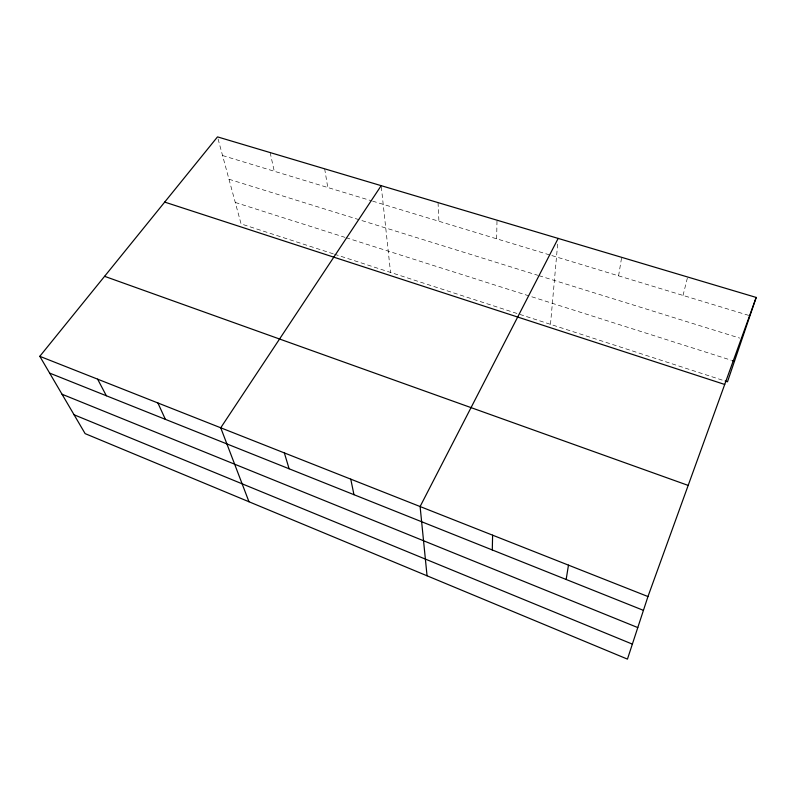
<?xml version="1.0" encoding="UTF-8"?>
<svg xmlns="http://www.w3.org/2000/svg" width="796" height="796" viewBox="0 0 796 796"><rect width="100%" height="100%" fill="white"/><g stroke="black" fill="none" stroke-linecap="round" stroke-linejoin="round"><path stroke-width="0.6" stroke-dasharray="3.98 2.98" d="M496.654 238.81L497.002 220.184M550.484 324.34L557.717 243.367M618.582 275.844L621.656 257.337M683.028 295.425L687.625 276.998M222.562 155.538L371.404 200.761M372.588 201.119L550.633 255.208M551.807 255.566L748.787 315.405M228.979 179.239L537.778 275.287M538.962 275.655L739.753 338.111M235.268 202.453L344.907 237.337M346.081 237.706L730.987 360.15M333.295 253.844L241.079 223.905L217.507 136.882M334.459 254.213L723.962 380.657M270.142 152.563L274.262 171.249M324.668 168.822L327.773 187.498M381.314 186.831L390.528 272.421M438.049 202.612L438.924 221.268"/><path stroke-width="1.19" d="M492.296 549.956L492.605 535.171M566.155 579.468L568.473 565.14M756.2 297.435L647.964 596.542L627.447 659.118L85.132 433.631L39.8 356.319L217.507 136.882L756.2 297.435L727.484 381.801L725.136 381.045M558.165 238.412L420.109 506.535L427.054 575.797M381.185 185.667L220.731 427.79L248.979 501.759M732.151 360.518L734.479 361.265M164.692 202.094L724.708 384.458M104.584 276.321L688.182 485.411M39.8 356.319L647.964 596.542M49.631 373.095L643.437 610.353M62.038 394.239L637.785 627.576M74.088 414.786L632.362 644.123M97.629 379.165L106.346 395.751M157.887 402.965L165.379 419.343M284.361 452.924L289.107 468.774M350.757 479.142L353.961 494.694"/></g></svg>
